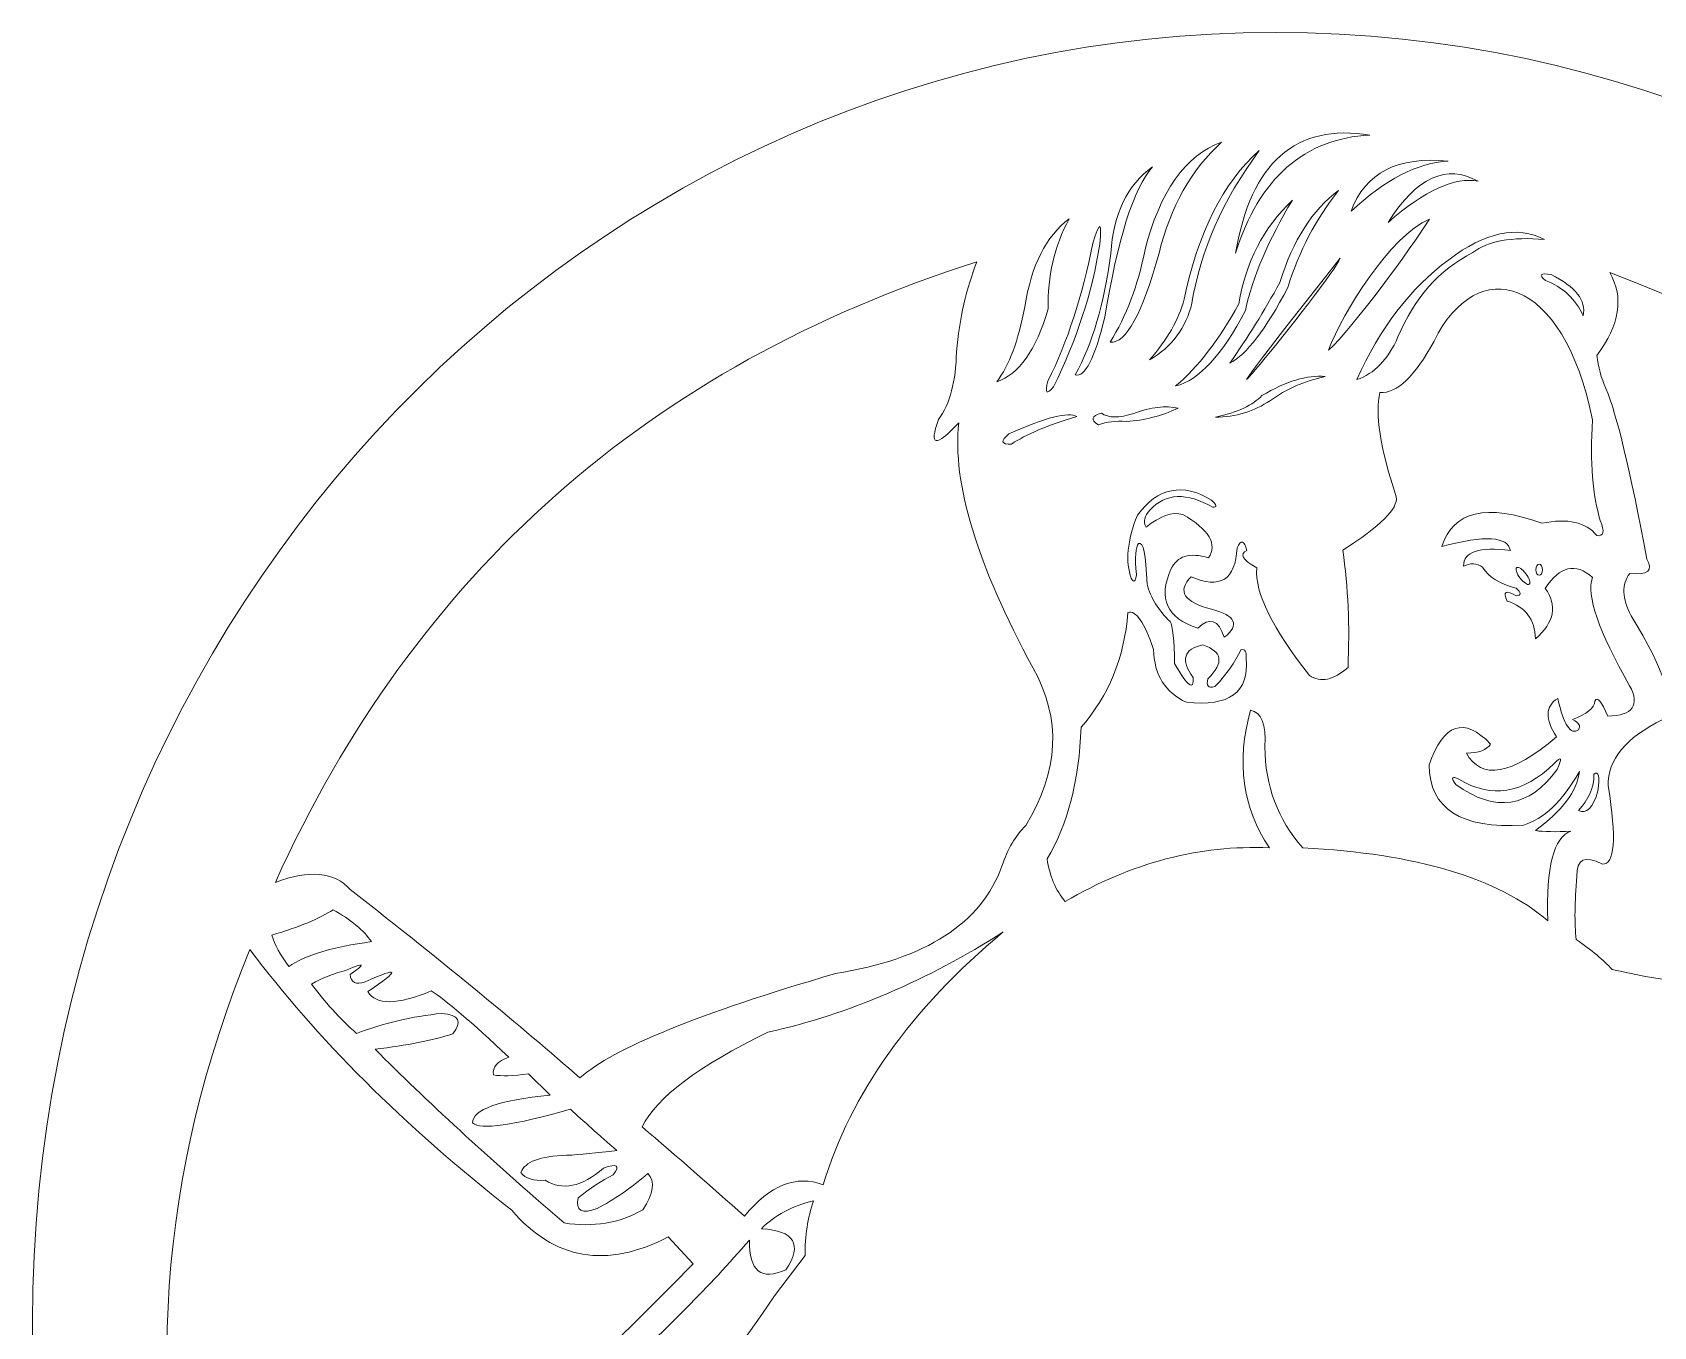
# Model space of a CAD drawing. Header units: centimetres. Extents: x 18.1 to 43.6, y -11.8 to 14.7.
# Drawn here: x 18.1 to 34.74, y 1.4 to 14.69 of the extents above; entities that cross this region are included whole.
import ezdxf

# ---------------------------------------------------------------- set-up
doc = ezdxf.new("R2010")
doc.units = ezdxf.units.CM
doc.header["$MEASUREMENT"] = 0
doc.layers.add('Layer 1', color=7, linetype='Continuous')

msp = doc.modelspace()

# ---------------------------------------------------------------- linework, layer by layer
at = {"layer": 'Layer 1', "color": 250, "lineweight": 20}
msp.add_ellipse((30.85846, 1.4375), major_axis=(0, 13.24924), ratio=0.96330733, dxfattribs=at)
for points, knots in [([(31.82968, 13.63331), (31.15238, 13.59486), (30.69268, 13.19094), (30.45056, 12.42156), (30.45056, 12.42156), (30.60734, 13.35026), (31.06705, 13.75418), (31.82968, 13.63331)], [0, 0, 0, 0, 0.33333333, 0.33333333, 0.33333333, 0.33333333, 1, 1, 1, 1]), ([(29.66393, 12.42156), (29.49294, 11.7978), (29.32558, 11.49207), (29.16182, 11.50438), (29.16182, 11.50438), (29.32809, 11.77481), (29.44636, 12.08723), (29.51664, 12.44164), (29.51664, 12.44164), (29.67263, 13.05455), (29.93596, 13.42723), (30.30662, 13.55967), (30.30662, 13.55967), (29.99522, 13.27586), (29.78099, 12.8965), (29.66393, 12.42156)], [0, 0, 0, 0, 0.2, 0.2, 0.2, 0.2, 0.4, 0.4, 0.4, 0.4, 0.6, 0.6, 0.6, 0.6, 1, 1, 1, 1]), ([(30.69157, 13.47263), (30.31605, 12.95959), (30.08619, 12.4374), (30.00201, 11.90606), (30.00201, 11.90606), (29.94054, 11.65226), (29.79548, 11.45811), (29.56685, 11.32362), (29.56685, 11.32362), (29.74726, 11.52897), (29.86553, 11.73651), (29.92168, 11.94623), (29.92168, 11.94623), (30.0642, 12.6326), (30.32083, 13.1414), (30.69157, 13.47263)], [0, 0, 0, 0, 0.2, 0.2, 0.2, 0.2, 0.4, 0.4, 0.4, 0.4, 0.6, 0.6, 0.6, 0.6, 1, 1, 1, 1]), ([(31.63553, 12.85002), (31.78248, 13.24576), (32.11498, 13.41759), (32.63304, 13.36552), (32.63304, 13.36552), (32.31971, 13.34891), (31.9872, 13.17708), (31.63553, 12.85002)], [0, 0, 0, 0, 0.33333333, 0.33333333, 0.33333333, 0.33333333, 1, 1, 1, 1]), ([(32.01713, 12.73621), (32.30936, 13.19896), (32.61731, 13.33955), (32.941, 13.15798), (32.941, 13.15798), (32.70206, 13.20594), (32.3941, 13.06535), (32.01713, 12.73621)], [0, 0, 0, 0, 0.33333333, 0.33333333, 0.33333333, 0.33333333, 1, 1, 1, 1]), ([(29.59614, 13.30527), (29.40148, 13.08029), (29.23858, 12.56592), (29.10743, 11.76214), (29.10743, 11.76214), (29.00459, 11.34148), (28.90305, 11.14399), (28.80282, 11.16965), (28.80282, 11.16965), (28.97989, 11.48788), (29.10151, 11.90295), (29.16768, 12.41487), (29.16768, 12.41487), (29.19548, 12.82548), (29.3383, 13.12228), (29.59614, 13.30527)], [0, 0, 0, 0, 0.2, 0.2, 0.2, 0.2, 0.4, 0.4, 0.4, 0.4, 0.6, 0.6, 0.6, 0.6, 1, 1, 1, 1]), ([(31.50833, 13.06425), (31.27641, 12.77266), (31.10235, 12.44015), (30.98614, 12.06674), (30.98614, 12.06674), (30.76025, 11.63598), (30.56164, 11.37711), (30.39031, 11.29015), (30.39031, 11.29015), (30.57198, 11.54874), (30.74381, 11.82546), (30.9058, 12.1203), (30.9058, 12.1203), (31.03886, 12.55122), (31.23971, 12.86587), (31.50833, 13.06425)], [0, 0, 0, 0, 0.2, 0.2, 0.2, 0.2, 0.4, 0.4, 0.4, 0.4, 0.6, 0.6, 0.6, 0.6, 1, 1, 1, 1]), ([(31.033, 12.96383), (30.78825, 12.55687), (30.62758, 12.17974), (30.55098, 11.83242), (30.55098, 11.83242), (30.31335, 11.37393), (30.07457, 11.11506), (29.83464, 11.05583), (29.83464, 11.05583), (30.06536, 11.24987), (30.28182, 11.53105), (30.48403, 11.89937), (30.48403, 11.89937), (30.55402, 12.32765), (30.73701, 12.68248), (31.033, 12.96383)], [0, 0, 0, 0, 0.2, 0.2, 0.2, 0.2, 0.4, 0.4, 0.4, 0.4, 0.6, 0.6, 0.6, 0.6, 1, 1, 1, 1]), ([(28.74089, 12.77304), (28.58826, 12.48806), (28.51685, 12.1801), (28.52666, 11.84917), (28.52666, 11.84917), (28.40002, 11.42221), (28.22373, 11.17227), (27.99777, 11.09935), (27.99777, 11.09935), (28.12421, 11.26634), (28.22017, 11.52297), (28.28565, 11.86925), (28.28565, 11.86925), (28.35251, 12.29425), (28.50425, 12.59551), (28.74089, 12.77304)], [0, 0, 0, 0, 0.2, 0.2, 0.2, 0.2, 0.4, 0.4, 0.4, 0.4, 0.6, 0.6, 0.6, 0.6, 1, 1, 1, 1]), ([(29.05554, 12.51194), (28.97893, 12.02247), (28.82048, 11.53376), (28.58021, 11.0458), (28.58021, 11.0458), (28.50905, 10.96116), (28.49009, 10.98125), (28.52331, 11.10605), (28.52331, 11.10605), (28.72389, 11.51079), (28.87787, 11.98277), (28.98524, 12.52199), (28.98524, 12.52199), (29.05529, 12.753), (29.07872, 12.74965), (29.05554, 12.51194)], [0, 0, 0, 0, 0.2, 0.2, 0.2, 0.2, 0.4, 0.4, 0.4, 0.4, 0.6, 0.6, 0.6, 0.6, 1, 1, 1, 1]), ([(32.44225, 12.76968), (32.24828, 12.46818), (31.65549, 11.64944), (31.40457, 11.42404), (31.40457, 11.42404), (31.55206, 11.81699), (32.03788, 12.59738), (32.44225, 12.76968)], [0, 0, 0, 0, 0.33333333, 0.33333333, 0.33333333, 0.33333333, 1, 1, 1, 1]), ([(32.63975, 12.35292), (33.01409, 12.63673), (33.34213, 12.70591), (33.62388, 12.56046), (33.62388, 12.56046), (33.28522, 12.58898), (33.03975, 12.54435), (32.88746, 12.42656), (32.88746, 12.42656), (32.5405, 12.24867), (32.28387, 11.95968), (32.11757, 11.55959), (32.11757, 11.55959), (32.01382, 11.32762), (31.87323, 11.18145), (31.69579, 11.12109), (31.69579, 11.12109), (31.92787, 11.64727), (32.24252, 12.05788), (32.63975, 12.35292)], [0, 0, 0, 0, 0.16666667, 0.16666667, 0.16666667, 0.16666667, 0.33333333, 0.33333333, 0.33333333, 0.33333333, 0.5, 0.5, 0.5, 0.5, 0.66666667, 0.66666667, 0.66666667, 0.66666667, 1, 1, 1, 1]), ([(27.79346, 12.33209), (27.68553, 12.05936), (27.6158, 11.75084), (27.58427, 11.40653), (27.58427, 11.40653), (27.57872, 11.10608), (27.51735, 10.874), (27.40016, 10.71028), (27.40016, 10.71028), (27.29881, 10.4344), (27.36799, 10.42324), (27.60769, 10.6768), (27.60769, 10.6768), (27.53903, 10.06184), (27.79343, 9.22277), (28.37089, 8.15958), (28.37089, 8.15958), (28.66275, 7.63676), (28.63764, 7.09784), (28.29557, 6.54281), (28.29557, 6.54281), (28.19005, 6.43767), (28.1086, 6.29876), (28.0512, 6.12606), (28.0512, 6.12606), (27.8406, 5.53877), (27.27043, 5.17056), (26.34069, 5.02144), (26.34069, 5.02144), (24.9398, 4.61381), (24.06502, 4.25676), (23.71636, 3.95028), (23.71636, 3.95028), (23.12728, 4.46996), (22.34177, 5.11488), (21.35981, 5.88506), (21.35981, 5.88506), (21.19615, 6.06556), (20.93952, 6.09011), (20.58992, 5.9587), (20.58992, 5.9587), (22.02677, 9.13418), (24.42795, 11.25865), (27.79346, 12.33209)], [0, 0, 0, 0, 0.08333333, 0.08333333, 0.08333333, 0.08333333, 0.16666667, 0.16666667, 0.16666667, 0.16666667, 0.25, 0.25, 0.25, 0.25, 0.33333333, 0.33333333, 0.33333333, 0.33333333, 0.41666667, 0.41666667, 0.41666667, 0.41666667, 0.5, 0.5, 0.5, 0.5, 0.58333333, 0.58333333, 0.58333333, 0.58333333, 0.66666667, 0.66666667, 0.66666667, 0.66666667, 0.75, 0.75, 0.75, 0.75, 0.83333333, 0.83333333, 0.83333333, 0.83333333, 1, 1, 1, 1]), ([(34.11504, 10.70774), (34.08964, 10.27183), (34.11641, 9.92705), (34.19537, 9.67341), (34.19537, 9.67341), (34.24215, 9.56053), (34.22987, 9.5092), (34.15855, 9.51943), (34.15855, 9.51943), (34.04769, 9.65821), (33.86024, 9.7006), (33.59619, 9.64663), (33.59619, 9.64663), (33.02633, 9.85141), (32.68323, 9.77163), (32.56688, 9.4073), (32.56688, 9.4073), (33.01218, 9.52577), (33.24706, 9.51182), (33.2715, 9.36546), (33.2715, 9.36546), (32.95146, 9.40842), (32.79134, 9.35542), (32.79115, 9.20646), (32.79115, 9.20646), (32.86045, 9.23947), (32.92572, 9.23556), (32.98697, 9.19474), (32.98697, 9.19474), (33.04767, 9.09439), (33.16259, 9.02298), (33.33175, 8.9805), (33.33175, 8.9805), (33.38608, 8.93302), (33.38608, 8.90624), (33.33175, 8.90017), (33.33175, 8.90017), (33.22367, 8.96512), (33.19243, 8.94726), (33.23802, 8.84661), (33.23802, 8.84661), (33.42719, 8.7878), (33.52426, 8.65837), (33.52924, 8.45832), (33.52924, 8.45832), (33.7244, 8.63046), (33.75788, 8.80341), (33.62967, 8.97716), (33.62967, 8.97716), (33.77966, 9.20902), (33.94145, 9.24584), (34.11504, 9.08762), (34.11504, 9.08762), (34.04983, 8.9087), (34.17703, 8.53881), (34.49663, 7.97797), (34.49663, 7.97797), (34.60476, 7.77742), (34.53, 7.6731), (34.27236, 7.66499), (34.27236, 7.66499), (34.20845, 7.8194), (34.16438, 7.87129), (34.14013, 7.82065), (34.14013, 7.82065), (34.13551, 7.75101), (34.05852, 7.68741), (33.90917, 7.62985), (33.90917, 7.62985), (33.97607, 7.59978), (33.99726, 7.56519), (33.97276, 7.52608), (33.97276, 7.52608), (33.89107, 7.46694), (33.81966, 7.57406), (33.75854, 7.84743), (33.75854, 7.84743), (33.63049, 7.76829), (33.62603, 7.63663), (33.74514, 7.45244), (33.74514, 7.45244), (33.28231, 7.06028), (32.97379, 7.00505), (32.81959, 7.28675), (32.81959, 7.28675), (32.94729, 7.28777), (33.03042, 7.31845), (33.06897, 7.3788), (33.06897, 7.3788), (32.79691, 7.66178), (32.58658, 7.59093), (32.43799, 7.16624), (32.43799, 7.16624), (32.4417, 6.71344), (32.76416, 6.50702), (33.40538, 6.54698), (33.40538, 6.54698), (33.6126, 6.60659), (33.80451, 6.78958), (33.98113, 7.09595), (33.98113, 7.09595), (33.95414, 6.89398), (33.80351, 6.69203), (33.52923, 6.49008), (33.52923, 6.49008), (33.61386, 6.47799), (33.73548, 6.47576), (33.8941, 6.48338), (33.8941, 6.48338), (33.71658, 6.4236), (33.63736, 6.11676), (33.65643, 5.56286), (33.65643, 5.56286), (33.14541, 6.0046), (32.30634, 6.25454), (31.1392, 6.31267), (31.1392, 6.31267), (30.88301, 6.60531), (30.75358, 6.95121), (30.75091, 7.35035), (30.75091, 7.35035), (30.76372, 7.5837), (30.71462, 7.70867), (30.60362, 7.72526), (30.60362, 7.72526), (30.45482, 7.19564), (30.51954, 6.72478), (30.79777, 6.31267), (30.79777, 6.31267), (30.07947, 6.34505), (29.37987, 6.16095), (28.69897, 5.76036), (28.69897, 5.76036), (28.60322, 5.87671), (28.54186, 6.02287), (28.51486, 6.19886), (28.51486, 6.19886), (28.72846, 6.55339), (28.84451, 7.00417), (28.86299, 7.5512), (28.86299, 7.5512), (29.1469, 7.87208), (29.30757, 8.26484), (29.34501, 8.72947), (29.34501, 8.72947), (29.42563, 8.75677), (29.51323, 8.63039), (29.60782, 8.35033), (29.60782, 8.35033), (29.61458, 8.08901), (29.72727, 7.90826), (29.94591, 7.80805), (29.94591, 7.80805), (30.38664, 7.7607), (30.59083, 7.91022), (30.55847, 8.2566), (30.55847, 8.2566), (30.56395, 8.32801), (30.5461, 8.35814), (30.50491, 8.34698), (30.50491, 8.34698), (30.44473, 8.21944), (30.35547, 8.09336), (30.23712, 7.96873), (30.23712, 7.96873), (30.16827, 7.95175), (30.14484, 7.97853), (30.16683, 8.04907), (30.16683, 8.04907), (30.33359, 8.2144), (30.31573, 8.33044), (30.11327, 8.3972), (30.11327, 8.3972), (29.91818, 8.35648), (29.8847, 8.2449), (30.01285, 8.06246), (30.01285, 8.06246), (30.02197, 7.9213), (29.95892, 7.96928), (29.82373, 8.2064), (29.82373, 8.2064), (29.82131, 8.44767), (29.80569, 8.59161), (29.77686, 8.63821), (29.77686, 8.63821), (29.65833, 8.74996), (29.57967, 8.87772), (29.54087, 9.02148), (29.54087, 9.02148), (29.53045, 9.32455), (29.50144, 9.46346), (29.45384, 9.43823), (29.45384, 9.43823), (29.42186, 9.40348), (29.41461, 9.29748), (29.43208, 9.12024), (29.43208, 9.12024), (29.42376, 9.04654), (29.40591, 9.03343), (29.37853, 9.08091), (29.37853, 9.08091), (29.31658, 9.25039), (29.33778, 9.46685), (29.44213, 9.7303), (29.44213, 9.7303), (29.65386, 10.01298), (29.90714, 10.06431), (30.20198, 9.88428), (30.20198, 9.88428), (30.25706, 9.83331), (30.26152, 9.80876), (30.21537, 9.81063), (30.21537, 9.81063), (29.94754, 9.96504), (29.7333, 9.95611), (29.57267, 9.78385), (29.57267, 9.78385), (29.51231, 9.72031), (29.49892, 9.66118), (29.53251, 9.60644), (29.53251, 9.60644), (29.67349, 9.7222), (29.79845, 9.76571), (29.90741, 9.73699), (29.90741, 9.73699), (30.17893, 9.58048), (30.26708, 9.43208), (30.17185, 9.29179), (30.17185, 9.29179), (29.97693, 9.34849), (29.84861, 9.30944), (29.7869, 9.17463), (29.7869, 9.17463), (29.6518, 8.87444), (29.74329, 8.67249), (30.06139, 8.56876), (30.06139, 8.56876), (30.18373, 8.68683), (30.27466, 8.65559), (30.3342, 8.47504), (30.3342, 8.47504), (30.49639, 8.6024), (30.45288, 8.69836), (30.20365, 8.76292), (30.20365, 8.76292), (29.91878, 8.83637), (29.84849, 8.94795), (29.99276, 9.09766), (29.99276, 9.09766), (30.2917, 8.96608), (30.44903, 9.06482), (30.46474, 9.3939), (30.46474, 9.3939), (30.50388, 9.48245), (30.53791, 9.47353), (30.56683, 9.36712), (30.56683, 9.36712), (30.48499, 9.33203), (30.51846, 9.27234), (30.66726, 9.18803), (30.66726, 9.18803), (30.64751, 8.93057), (30.82827, 8.56236), (31.20952, 8.08341), (31.20952, 8.08341), (31.32227, 8.00789), (31.45393, 8.03467), (31.60452, 8.16374), (31.60452, 8.16374), (31.62335, 8.58863), (31.6055, 8.99031), (31.55095, 9.3688), (31.55095, 9.3688), (31.93797, 9.61569), (32.12096, 9.79868), (32.09992, 9.91776), (32.09992, 9.91776), (31.93452, 10.42231), (31.87874, 10.77936), (31.93255, 10.98892), (31.93255, 10.98892), (32.10619, 10.97774), (32.29141, 11.15404), (32.48822, 11.51781), (32.48822, 11.51781), (32.9304, 12.41615), (33.81411, 12.19968), (34.11504, 10.70774)], [0, 0, 0, 0, 0.01369863, 0.01369863, 0.01369863, 0.01369863, 0.02739726, 0.02739726, 0.02739726, 0.02739726, 0.04109589, 0.04109589, 0.04109589, 0.04109589, 0.05479452, 0.05479452, 0.05479452, 0.05479452, 0.06849315, 0.06849315, 0.06849315, 0.06849315, 0.08219178, 0.08219178, 0.08219178, 0.08219178, 0.09589041, 0.09589041, 0.09589041, 0.09589041, 0.10958904, 0.10958904, 0.10958904, 0.10958904, 0.12328767, 0.12328767, 0.12328767, 0.12328767, 0.1369863, 0.1369863, 0.1369863, 0.1369863, 0.15068493, 0.15068493, 0.15068493, 0.15068493, 0.16438356, 0.16438356, 0.16438356, 0.16438356, 0.17808219, 0.17808219, 0.17808219, 0.17808219, 0.19178082, 0.19178082, 0.19178082, 0.19178082, 0.20547945, 0.20547945, 0.20547945, 0.20547945, 0.21917808, 0.21917808, 0.21917808, 0.21917808, 0.23287671, 0.23287671, 0.23287671, 0.23287671, 0.24657534, 0.24657534, 0.24657534, 0.24657534, 0.26027397, 0.26027397, 0.26027397, 0.26027397, 0.2739726, 0.2739726, 0.2739726, 0.2739726, 0.28767123, 0.28767123, 0.28767123, 0.28767123, 0.30136986, 0.30136986, 0.30136986, 0.30136986, 0.31506849, 0.31506849, 0.31506849, 0.31506849, 0.32876712, 0.32876712, 0.32876712, 0.32876712, 0.34246575, 0.34246575, 0.34246575, 0.34246575, 0.35616438, 0.35616438, 0.35616438, 0.35616438, 0.36986301, 0.36986301, 0.36986301, 0.36986301, 0.38356164, 0.38356164, 0.38356164, 0.38356164, 0.39726027, 0.39726027, 0.39726027, 0.39726027, 0.4109589, 0.4109589, 0.4109589, 0.4109589, 0.42465753, 0.42465753, 0.42465753, 0.42465753, 0.43835616, 0.43835616, 0.43835616, 0.43835616, 0.45205479, 0.45205479, 0.45205479, 0.45205479, 0.46575342, 0.46575342, 0.46575342, 0.46575342, 0.47945205, 0.47945205, 0.47945205, 0.47945205, 0.49315068, 0.49315068, 0.49315068, 0.49315068, 0.50684932, 0.50684932, 0.50684932, 0.50684932, 0.52054795, 0.52054795, 0.52054795, 0.52054795, 0.53424658, 0.53424658, 0.53424658, 0.53424658, 0.54794521, 0.54794521, 0.54794521, 0.54794521, 0.56164384, 0.56164384, 0.56164384, 0.56164384, 0.57534247, 0.57534247, 0.57534247, 0.57534247, 0.5890411, 0.5890411, 0.5890411, 0.5890411, 0.60273973, 0.60273973, 0.60273973, 0.60273973, 0.61643836, 0.61643836, 0.61643836, 0.61643836, 0.63013699, 0.63013699, 0.63013699, 0.63013699, 0.64383562, 0.64383562, 0.64383562, 0.64383562, 0.65753425, 0.65753425, 0.65753425, 0.65753425, 0.67123288, 0.67123288, 0.67123288, 0.67123288, 0.68493151, 0.68493151, 0.68493151, 0.68493151, 0.69863014, 0.69863014, 0.69863014, 0.69863014, 0.71232877, 0.71232877, 0.71232877, 0.71232877, 0.7260274, 0.7260274, 0.7260274, 0.7260274, 0.73972603, 0.73972603, 0.73972603, 0.73972603, 0.75342466, 0.75342466, 0.75342466, 0.75342466, 0.76712329, 0.76712329, 0.76712329, 0.76712329, 0.78082192, 0.78082192, 0.78082192, 0.78082192, 0.79452055, 0.79452055, 0.79452055, 0.79452055, 0.80821918, 0.80821918, 0.80821918, 0.80821918, 0.82191781, 0.82191781, 0.82191781, 0.82191781, 0.83561644, 0.83561644, 0.83561644, 0.83561644, 0.84931507, 0.84931507, 0.84931507, 0.84931507, 0.8630137, 0.8630137, 0.8630137, 0.8630137, 0.87671233, 0.87671233, 0.87671233, 0.87671233, 0.89041096, 0.89041096, 0.89041096, 0.89041096, 0.90410959, 0.90410959, 0.90410959, 0.90410959, 0.91780822, 0.91780822, 0.91780822, 0.91780822, 0.93150685, 0.93150685, 0.93150685, 0.93150685, 0.94520548, 0.94520548, 0.94520548, 0.94520548, 0.95890411, 0.95890411, 0.95890411, 0.95890411, 0.97260274, 0.97260274, 0.97260274, 0.97260274, 1, 1, 1, 1]), ([(33.68917, 12.20061), (33.94255, 12.07451), (34.05245, 11.93337), (34.01889, 11.77717), (34.01889, 11.77717), (33.94245, 11.94887), (33.81357, 12.06938), (33.63226, 12.13869), (33.63226, 12.13869), (33.56005, 12.19765), (33.57902, 12.21829), (33.68917, 12.20061)], [0, 0, 0, 0, 0.25, 0.25, 0.25, 0.25, 0.5, 0.5, 0.5, 0.5, 1, 1, 1, 1]), ([(34.29338, 12.22067), (39.86558, 10.11074), (42.50777, 6.07604), (42.21995, 0.11659), (42.21995, 0.11659), (42.18673, -0.34238), (42.15549, 0.04145), (42.12622, 1.26808), (42.12622, 1.26808), (41.93721, 1.29192), (41.83769, 1.27717), (41.82765, 1.22383), (41.82765, 1.22383), (41.82765, 1.22383), (41.79083, -0.11177), (41.79083, -0.11177), (41.79083, -0.11177), (41.76253, -0.12091), (41.73218, -0.12061), (41.69977, -0.11088), (41.69977, -0.11088), (41.69954, -0.10867), (41.70393, 0.3113), (41.71292, 1.14903), (41.71292, 1.14903), (41.71292, 1.14903), (41.71292, 1.14916), (41.71292, 1.14916), (41.71292, 1.14916), (41.71292, 1.14916), (41.71383, 1.27114), (41.71383, 1.27114), (41.71383, 1.27114), (41.68036, 1.27341), (41.63461, 1.27341), (41.57659, 1.27114), (41.57659, 1.27114), (41.57659, 1.27114), (41.57762, 1.17786), (41.57762, 1.17786), (41.57762, 1.17786), (41.57533, 0.27492), (41.57422, -0.15355), (41.57427, -0.10753), (41.57427, -0.10753), (41.54775, -0.11768), (41.51833, -0.1188), (41.486, -0.11088), (41.486, -0.11088), (41.486, -0.11088), (41.50273, 1.20464), (41.50273, 1.20464), (41.50273, 1.20464), (41.50273, 1.20464), (41.50042, 1.27699), (41.50042, 1.27699), (41.50042, 1.27699), (41.46345, 1.28306), (41.42495, 1.28138), (41.38494, 1.27197), (41.38494, 1.27197), (41.38494, 1.27197), (41.38395, 1.05795), (41.38395, 1.05795), (41.38395, 1.05795), (41.38395, 1.05795), (41.3806, 0.02027), (41.3806, 0.02027), (41.3806, 0.02027), (41.34824, 0.01196), (41.31574, 0.01168), (41.2831, 0.01942), (41.2831, 0.01942), (41.2831, 0.01942), (41.28645, 1.0571), (41.28645, 1.0571), (41.28645, 1.0571), (41.28645, 1.0571), (41.28618, 1.27197), (41.28618, 1.27197), (41.28618, 1.27197), (41.26048, 1.27739), (41.22812, 1.27627), (41.18911, 1.26862), (41.18911, 1.26862), (41.18911, 1.26862), (41.18949, 1.05667), (41.18949, 1.05667), (41.18949, 1.05667), (41.18949, 1.05667), (41.18614, 0.01899), (41.18614, 0.01899), (41.18614, 0.01899), (41.1521, 0.01196), (41.11984, 0.0121), (41.08935, 0.01941), (41.08935, 0.01941), (41.08935, 0.01941), (41.0927, 1.0571), (41.0927, 1.0571), (41.0927, 1.0571), (41.0927, 1.0571), (41.09035, 1.26695), (41.09035, 1.26695), (41.09035, 1.26695), (41.05133, 1.27036), (41.01005, 1.27147), (40.9665, 1.2703), (40.9665, 1.2703), (40.9665, 1.2703), (40.97398, 1.06212), (40.97398, 1.06212), (40.97398, 1.06212), (40.97398, 1.06212), (40.97063, 0.02444), (40.97063, 0.02444), (40.97063, 0.02444), (40.93415, 0.01114), (40.89703, 0.00919), (40.85929, 0.01858), (40.85929, 0.01858), (40.85929, 0.01858), (40.86264, 1.05627), (40.86264, 1.05627), (40.86264, 1.05627), (40.86264, 1.05627), (40.85938, 1.27197), (40.85938, 1.27197), (40.85938, 1.27197), (40.82923, 1.27295), (40.79464, 1.27183), (40.75562, 1.26862), (40.75562, 1.26862), (40.75562, 1.26862), (40.75808, 1.05711), (40.75808, 1.05711), (40.75808, 1.05711), (40.75808, 1.05711), (40.75473, 0.01942), (40.75473, 0.01942), (40.75473, 0.01942), (40.71631, 0.01033), (40.67921, 0.00977), (40.64342, 0.01775), (40.64342, 0.01775), (40.64342, 0.01775), (40.64677, 1.05544), (40.64677, 1.05544), (40.64677, 1.05544), (40.64677, 1.05544), (40.64348, 1.26862), (40.64348, 1.26862), (40.64348, 1.26862), (40.61668, 1.27136), (40.58655, 1.2708), (40.5531, 1.26695), (40.5531, 1.26695), (40.5531, 1.26695), (40.55468, 1.06379), (40.55468, 1.06379), (40.55468, 1.06379), (40.55468, 1.06379), (40.55133, 0.02611), (40.55133, 0.02611), (40.55133, 0.02611), (40.5143, 0.01423), (40.4769, 0.012), (40.43915, 0.01942), (40.43915, 0.01942), (40.43915, 0.01942), (40.44249, 1.0571), (40.44249, 1.0571), (40.44249, 1.0571), (40.44249, 1.0571), (40.44263, 1.26946), (40.44263, 1.26946), (40.44263, 1.26946), (40.41083, 1.27307), (40.37456, 1.27279), (40.33384, 1.26862), (40.33384, 1.26862), (40.33384, 1.26862), (40.33713, 1.06799), (40.33713, 1.06799), (40.33713, 1.06799), (40.33713, 1.06799), (40.33378, 0.0303), (40.33378, 0.0303), (40.33378, 0.0303), (40.30308, 0.02454), (40.27239, 0.0251), (40.2417, 0.03198), (40.2417, 0.03198), (40.2417, 0.03198), (40.24504, 1.06966), (40.24504, 1.06966), (40.24504, 1.06966), (40.24504, 1.06966), (40.24136, 1.27365), (40.24136, 1.27365), (40.24136, 1.27365), (40.24136, 1.27365), (40.12253, 1.27365), (40.12253, 1.27365), (40.12253, 1.27365), (40.12253, 1.27365), (40.12375, 1.07217), (40.12375, 1.07217), (40.12375, 1.07217), (40.12375, 1.07217), (40.1204, 0.03448), (40.1204, 0.03448), (40.1204, 0.03448), (40.08698, 0.01911), (40.05738, 0.02023), (40.03161, 0.03784), (40.03161, 0.03784), (40.03161, 0.03784), (40.03496, 1.07552), (40.03496, 1.07552), (40.03496, 1.07552), (40.03496, 1.07552), (40.0313, 1.26947), (40.0313, 1.26947), (40.0313, 1.26947), (39.99618, 1.27617), (39.95796, 1.27617), (39.91666, 1.26947), (39.91666, 1.26947), (39.91666, 1.26947), (39.92036, 1.07886), (39.92036, 1.07886), (39.92036, 1.07886), (39.92036, 1.07886), (39.91701, 0.04118), (39.91701, 0.04118), (39.91701, 0.04118), (39.87652, 0.03615), (39.84433, 0.0396), (39.82043, 0.05152), (39.82043, 0.05152), (39.82043, 0.05152), (39.82043, 1.18963), (39.82043, 1.18963), (39.82043, 1.18963), (39.82043, 1.18963), (39.81957, 1.26654), (39.81957, 1.26654), (39.81957, 1.26654), (39.77894, 1.27263), (39.73933, 1.27431), (39.70074, 1.27156), (39.70074, 1.27156), (39.70074, 1.27156), (39.69819, 1.11653), (39.69819, 1.11653), (39.69819, 1.11653), (39.69819, 1.11653), (39.69484, 0.07884), (39.69484, 0.07884), (39.69484, 0.07884), (39.66977, 0.06956), (39.64034, 0.06817), (39.60655, 0.07465), (39.60655, 0.07465), (39.60655, 0.07465), (39.6099, 1.11234), (39.6099, 1.11234), (39.6099, 1.11234), (39.6099, 1.11234), (39.61035, 1.26822), (39.61035, 1.26822), (39.61035, 1.26822), (39.56181, 1.27046), (39.51969, 1.27046), (39.48399, 1.26822), (39.48399, 1.26822), (39.48371, 1.25204), (39.48425, 1.21375), (39.48561, 1.15335), (39.48561, 1.15335), (39.48561, 1.15335), (39.48227, 0.11567), (39.48227, 0.11567), (39.48227, 0.11567), (39.45188, 0.11121), (39.42163, 0.11163), (39.3915, 0.11692), (39.3915, 0.11692), (39.3915, 0.11692), (39.39485, 1.1546), (39.39485, 1.1546), (39.39485, 1.1546), (39.39485, 1.1546), (39.39109, 1.26989), (39.39109, 1.26989), (39.39109, 1.26989), (39.34982, 1.27295), (39.30937, 1.27323), (39.26975, 1.27073), (39.26975, 1.27073), (39.26975, 1.27073), (39.27287, 1.16234), (39.27287, 1.16234), (39.27287, 1.16234), (39.27287, 1.16234), (39.26953, 0.12466), (39.26953, 0.12466), (39.26953, 0.12466), (39.24109, 0.11721), (39.21314, 0.11728), (39.18567, 0.12487), (39.18567, 0.12487), (39.18567, 0.12487), (39.18902, 1.16256), (39.18902, 1.16256), (39.18902, 1.16256), (39.18902, 1.16256), (39.1869, 1.27575), (39.1869, 1.27575), (39.1869, 1.27575), (39.15229, 1.27652), (39.11436, 1.27568), (39.07309, 1.27324), (39.07309, 1.27324), (39.07309, 1.27324), (39.07185, 1.16758), (39.07185, 1.16758), (39.07185, 1.16758), (39.07185, 1.16758), (39.06851, 0.12989), (39.06851, 0.12989), (39.06851, 0.12989), (39.03167, 0.12459), (38.99789, 0.12602), (38.96717, 0.13417), (38.96717, 0.13417), (38.96717, 0.13417), (38.97052, 1.17186), (38.97052, 1.17186), (38.97052, 1.17186), (38.97052, 1.17186), (38.96764, 1.26613), (38.96764, 1.26613), (38.96764, 1.26613), (38.92695, 1.27012), (38.89125, 1.27152), (38.86052, 1.27031), (38.86052, 1.27031), (38.86052, 1.27031), (38.86127, 1.17594), (38.86127, 1.17594), (38.86127, 1.17594), (38.86127, 1.17594), (38.85792, 0.13825), (38.85792, 0.13825), (38.85792, 0.13825), (38.82421, 0.12422), (38.7892, 0.12478), (38.75289, 0.13993), (38.75289, 0.13993), (38.75289, 0.13993), (38.75624, 1.17762), (38.75624, 1.17762), (38.75624, 1.17762), (38.75624, 1.17762), (38.75592, 1.27115), (38.75592, 1.27115), (38.75592, 1.27115), (38.7163, 1.27256), (38.67836, 1.27228), (38.64211, 1.27031), (38.64211, 1.27031), (38.64211, 1.27031), (38.64058, 1.17427), (38.64058, 1.17427), (38.64058, 1.17427), (38.64058, 1.17427), (38.63724, 0.13658), (38.63724, 0.13658), (38.63724, 0.13658), (38.59893, 0.13075), (38.5683, 0.13354), (38.54536, 0.14496), (38.54536, 0.14496), (38.54536, 0.14496), (38.54871, 1.18264), (38.54871, 1.18264), (38.54871, 1.18264), (38.54944, 1.20986), (38.54876, 1.23909), (38.54669, 1.27032), (38.54669, 1.27032), (38.51238, 1.27132), (38.47096, 1.27146), (38.42242, 1.27074), (38.42242, 1.27074), (38.41984, 1.24873), (38.41947, 1.21769), (38.4213, 1.17761), (38.4213, 1.17761), (38.4213, 1.17761), (38.41796, 0.13993), (38.41796, 0.13993), (38.41796, 0.13993), (38.38172, 0.13616), (38.35107, 0.13783), (38.32602, 0.14496), (38.32602, 0.14496), (38.32602, 0.14496), (38.32936, 1.18264), (38.32936, 1.18264), (38.32936, 1.18264), (38.33022, 1.21069), (38.33013, 1.23894), (38.32911, 1.26739), (38.32911, 1.26739), (38.29344, 1.27247), (38.25384, 1.27303), (38.21027, 1.26906), (38.21027, 1.26906), (38.20903, 1.254), (38.20917, 1.23635), (38.2107, 1.21612), (38.2107, 1.21612), (38.2107, 1.21612), (38.20735, 0.17843), (38.20735, 0.17843), (38.20735, 0.17843), (38.17764, 0.1671), (38.14755, 0.16442), (38.11709, 0.17041), (38.11709, 0.17041), (38.11709, 0.17041), (38.12378, 1.23487), (38.12378, 1.23487), (38.12378, 1.23487), (38.12279, 1.24818), (38.12205, 1.25957), (38.12155, 1.26906), (38.12155, 1.26906), (38.07746, 1.27205), (38.02753, 1.27121), (37.97176, 1.26655), (37.97176, 1.26655), (37.97092, 1.24867), (37.9719, 1.22767), (37.97468, 1.20358), (37.97468, 1.20358), (37.97468, 1.20358), (37.97134, 0.16589), (37.97134, 0.16589), (37.97134, 0.16589), (37.94467, 0.16054), (37.91873, 0.1597), (37.8935, 0.16338), (37.8935, 0.16338), (37.8935, 0.16338), (37.89685, 1.20107), (37.89685, 1.20107), (37.89685, 1.20107), (37.90002, 1.22347), (37.90184, 1.24558), (37.90229, 1.26739), (37.90229, 1.26739), (37.861, 1.26878), (37.81804, 1.2685), (37.77341, 1.26655), (37.77341, 1.26655), (37.77403, 1.25261), (37.7747, 1.23399), (37.77544, 1.21069), (37.77544, 1.21069), (37.77544, 1.21069), (37.77209, 0.173), (37.77209, 0.173), (37.77209, 0.173), (37.74373, 0.17056), (37.71614, 0.1707), (37.68932, 0.17342), (37.68932, 0.17342), (37.68932, 0.17342), (37.69266, 1.21111), (37.69266, 1.21111), (37.69266, 1.21111), (37.6934, 1.23654), (37.69158, 1.25586), (37.68721, 1.26906), (37.68721, 1.26906), (37.65039, 1.27018), (37.61133, 1.27018), (37.57005, 1.26906), (37.57005, 1.26906), (37.57027, 1.25567), (37.57, 1.23858), (37.56924, 1.2178), (37.56924, 1.2178), (37.56924, 1.2178), (37.56589, 0.18011), (37.56589, 0.18011), (37.56589, 0.18011), (37.53963, 0.17729), (37.51272, 0.17841), (37.48513, 0.18347), (37.48513, 0.18347), (37.48513, 0.18347), (37.48847, 1.22115), (37.48847, 1.22115), (37.48847, 1.22115), (37.48881, 1.23727), (37.48559, 1.25296), (37.47882, 1.26823), (37.47882, 1.26823), (37.4459, 1.26958), (37.40601, 1.2693), (37.35915, 1.26739), (37.35915, 1.26739), (37.35915, 1.26739), (37.35796, 1.24082), (37.35796, 1.24082), (37.35796, 1.24082), (37.35796, 1.24082), (37.35461, 0.20313), (37.35461, 0.20313), (37.35461, 0.20313), (37.3277, 0.19565), (37.2998, 0.19468), (37.27089, 0.2002), (37.27089, 0.2002), (37.27089, 0.2002), (37.27424, 1.23789), (37.27424, 1.23789), (37.27424, 1.23789), (37.27424, 1.23789), (37.27463, 1.26404), (37.27463, 1.26404), (37.27463, 1.26404), (37.23782, 1.26871), (37.19373, 1.2685), (37.14237, 1.26341), (37.14237, 1.26341), (37.14237, 1.26341), (37.13902, 0.22572), (37.13902, 0.22572), (37.13902, 0.22572), (37.11117, 0.22455), (37.08372, 0.22566), (37.05669, 0.22907), (37.05669, 0.22907), (37.05669, 0.22907), (37.06004, 1.26675), (37.06004, 1.26675), (37.06004, 1.26675), (37.01899, 1.26996), (36.97574, 1.26982), (36.93028, 1.26634), (36.93028, 1.26634), (36.93028, 1.26634), (36.92693, 0.22865), (36.92693, 0.22865), (36.92693, 0.22865), (36.89874, 0.22649), (36.87168, 0.22746), (36.84575, 0.23158), (36.84575, 0.23158), (36.84575, 0.23158), (36.84909, 1.26927), (36.84909, 1.26927), (36.84909, 1.26927), (36.84909, 1.26927), (36.71523, 1.26467), (36.71523, 1.26467), (36.71523, 1.26467), (36.71523, 1.26467), (36.71189, 0.22924), (36.71189, 0.22924), (36.71189, 0.22924), (36.69016, 0.22723), (36.66392, 0.22731), (36.63316, 0.22949), (36.63316, 0.22949), (36.63316, 0.22949), (36.6365, 1.26718), (36.6365, 1.26718), (36.6365, 1.26718), (36.6365, 1.26718), (36.51439, 1.27136), (36.51439, 1.27136), (36.51439, 1.27136), (36.51439, 1.27136), (36.51104, 0.23368), (36.51104, 0.23368), (36.51104, 0.23368), (36.48545, 0.22966), (36.45645, 0.2291), (36.42401, 0.23201), (36.42401, 0.23201), (36.42401, 0.23201), (36.42402, 1.2697), (36.42402, 1.2697), (36.42402, 1.2697), (36.47579, 1.48137), (37.07553, 1.86632), (38.22323, 2.42456), (38.22323, 2.42456), (38.31432, 2.59984), (38.46495, 2.75661), (38.67512, 2.89487), (38.67512, 2.89487), (39.02844, 2.78956), (39.294, 2.78287), (39.4718, 2.87479), (39.4718, 2.87479), (39.7541, 2.19249), (40.25174, 2.09876), (40.96473, 2.59361), (40.96473, 2.59361), (41.24172, 2.78427), (41.19151, 3.73604), (40.81409, 5.44893), (40.81409, 5.44893), (40.57122, 5.88458), (39.45505, 5.04643), (39.40485, 4.88991), (39.40485, 4.88991), (39.45048, 4.36156), (38.51852, 3.60462), (37.87175, 4.34765), (37.87175, 4.34765), (37.80303, 4.53152), (37.39688, 4.68996), (36.65331, 4.82298), (36.65331, 4.82298), (36.19742, 4.82823), (36.02782, 4.97328), (36.1445, 5.25813), (36.1445, 5.25813), (36.34219, 5.40658), (36.456, 5.56948), (36.48594, 5.74685), (36.48594, 5.74685), (36.50941, 5.91967), (36.08095, 6.04464), (35.20055, 6.12175), (35.20055, 6.12175), (35.05895, 6.09686), (35.1616, 5.84469), (35.5085, 5.36525), (35.5085, 5.36525), (35.69842, 4.93466), (35.3012, 4.83424), (34.31684, 5.06399), (34.31684, 5.06399), (34.22864, 5.15971), (34.1059, 5.26236), (33.94863, 5.37194), (33.94863, 5.37194), (33.92876, 5.53706), (33.93099, 5.75352), (33.95532, 6.02134), (33.95532, 6.02134), (33.94894, 6.19921), (34.03597, 6.24049), (34.21642, 6.1452), (34.21642, 6.1452), (34.34316, 6.13889), (34.36325, 6.40668), (34.27667, 6.94856), (34.27667, 6.94856), (34.26906, 7.21897), (34.45651, 7.44659), (34.83902, 7.63143), (34.83902, 7.63143), (34.97246, 7.77293), (34.86311, 8.12775), (34.51098, 8.69589), (34.51098, 8.69589), (34.41714, 8.87615), (34.41268, 9.0212), (34.49759, 9.13105), (34.49759, 9.13105), (34.68532, 9.11238), (34.74335, 9.16148), (34.67165, 9.27834), (34.67165, 9.27834), (34.50463, 10.18209), (34.36515, 10.76564), (34.25322, 11.02901), (34.25322, 11.02901), (34.20418, 11.13815), (34.17294, 11.25196), (34.15949, 11.37044), (34.15949, 11.37044), (34.39436, 11.68239), (34.43899, 11.9658), (34.29338, 12.22067)], [0, 0, 0, 0, 0.00571429, 0.00571429, 0.00571429, 0.00571429, 0.01142857, 0.01142857, 0.01142857, 0.01142857, 0.01714286, 0.01714286, 0.01714286, 0.01714286, 0.02285714, 0.02285714, 0.02285714, 0.02285714, 0.02857143, 0.02857143, 0.02857143, 0.02857143, 0.03428571, 0.03428571, 0.03428571, 0.03428571, 0.04, 0.04, 0.04, 0.04, 0.04571429, 0.04571429, 0.04571429, 0.04571429, 0.05142857, 0.05142857, 0.05142857, 0.05142857, 0.05714286, 0.05714286, 0.05714286, 0.05714286, 0.06285714, 0.06285714, 0.06285714, 0.06285714, 0.06857143, 0.06857143, 0.06857143, 0.06857143, 0.07428571, 0.07428571, 0.07428571, 0.07428571, 0.08, 0.08, 0.08, 0.08, 0.08571429, 0.08571429, 0.08571429, 0.08571429, 0.09142857, 0.09142857, 0.09142857, 0.09142857, 0.09714286, 0.09714286, 0.09714286, 0.09714286, 0.10285714, 0.10285714, 0.10285714, 0.10285714, 0.10857143, 0.10857143, 0.10857143, 0.10857143, 0.11428571, 0.11428571, 0.11428571, 0.11428571, 0.12, 0.12, 0.12, 0.12, 0.12571429, 0.12571429, 0.12571429, 0.12571429, 0.13142857, 0.13142857, 0.13142857, 0.13142857, 0.13714286, 0.13714286, 0.13714286, 0.13714286, 0.14285714, 0.14285714, 0.14285714, 0.14285714, 0.14857143, 0.14857143, 0.14857143, 0.14857143, 0.15428571, 0.15428571, 0.15428571, 0.15428571, 0.16, 0.16, 0.16, 0.16, 0.16571429, 0.16571429, 0.16571429, 0.16571429, 0.17142857, 0.17142857, 0.17142857, 0.17142857, 0.17714286, 0.17714286, 0.17714286, 0.17714286, 0.18285714, 0.18285714, 0.18285714, 0.18285714, 0.18857143, 0.18857143, 0.18857143, 0.18857143, 0.19428571, 0.19428571, 0.19428571, 0.19428571, 0.2, 0.2, 0.2, 0.2, 0.20571429, 0.20571429, 0.20571429, 0.20571429, 0.21142857, 0.21142857, 0.21142857, 0.21142857, 0.21714286, 0.21714286, 0.21714286, 0.21714286, 0.22285714, 0.22285714, 0.22285714, 0.22285714, 0.22857143, 0.22857143, 0.22857143, 0.22857143, 0.23428571, 0.23428571, 0.23428571, 0.23428571, 0.24, 0.24, 0.24, 0.24, 0.24571429, 0.24571429, 0.24571429, 0.24571429, 0.25142857, 0.25142857, 0.25142857, 0.25142857, 0.25714286, 0.25714286, 0.25714286, 0.25714286, 0.26285714, 0.26285714, 0.26285714, 0.26285714, 0.26857143, 0.26857143, 0.26857143, 0.26857143, 0.27428571, 0.27428571, 0.27428571, 0.27428571, 0.28, 0.28, 0.28, 0.28, 0.28571429, 0.28571429, 0.28571429, 0.28571429, 0.29142857, 0.29142857, 0.29142857, 0.29142857, 0.29714286, 0.29714286, 0.29714286, 0.29714286, 0.30285714, 0.30285714, 0.30285714, 0.30285714, 0.30857143, 0.30857143, 0.30857143, 0.30857143, 0.31428571, 0.31428571, 0.31428571, 0.31428571, 0.32, 0.32, 0.32, 0.32, 0.32571429, 0.32571429, 0.32571429, 0.32571429, 0.33142857, 0.33142857, 0.33142857, 0.33142857, 0.33714286, 0.33714286, 0.33714286, 0.33714286, 0.34285714, 0.34285714, 0.34285714, 0.34285714, 0.34857143, 0.34857143, 0.34857143, 0.34857143, 0.35428571, 0.35428571, 0.35428571, 0.35428571, 0.36, 0.36, 0.36, 0.36, 0.36571429, 0.36571429, 0.36571429, 0.36571429, 0.37142857, 0.37142857, 0.37142857, 0.37142857, 0.37714286, 0.37714286, 0.37714286, 0.37714286, 0.38285714, 0.38285714, 0.38285714, 0.38285714, 0.38857143, 0.38857143, 0.38857143, 0.38857143, 0.39428571, 0.39428571, 0.39428571, 0.39428571, 0.4, 0.4, 0.4, 0.4, 0.40571429, 0.40571429, 0.40571429, 0.40571429, 0.41142857, 0.41142857, 0.41142857, 0.41142857, 0.41714286, 0.41714286, 0.41714286, 0.41714286, 0.42285714, 0.42285714, 0.42285714, 0.42285714, 0.42857143, 0.42857143, 0.42857143, 0.42857143, 0.43428571, 0.43428571, 0.43428571, 0.43428571, 0.44, 0.44, 0.44, 0.44, 0.44571429, 0.44571429, 0.44571429, 0.44571429, 0.45142857, 0.45142857, 0.45142857, 0.45142857, 0.45714286, 0.45714286, 0.45714286, 0.45714286, 0.46285714, 0.46285714, 0.46285714, 0.46285714, 0.46857143, 0.46857143, 0.46857143, 0.46857143, 0.47428571, 0.47428571, 0.47428571, 0.47428571, 0.48, 0.48, 0.48, 0.48, 0.48571429, 0.48571429, 0.48571429, 0.48571429, 0.49142857, 0.49142857, 0.49142857, 0.49142857, 0.49714286, 0.49714286, 0.49714286, 0.49714286, 0.50285714, 0.50285714, 0.50285714, 0.50285714, 0.50857143, 0.50857143, 0.50857143, 0.50857143, 0.51428571, 0.51428571, 0.51428571, 0.51428571, 0.52, 0.52, 0.52, 0.52, 0.52571429, 0.52571429, 0.52571429, 0.52571429, 0.53142857, 0.53142857, 0.53142857, 0.53142857, 0.53714286, 0.53714286, 0.53714286, 0.53714286, 0.54285714, 0.54285714, 0.54285714, 0.54285714, 0.54857143, 0.54857143, 0.54857143, 0.54857143, 0.55428571, 0.55428571, 0.55428571, 0.55428571, 0.56, 0.56, 0.56, 0.56, 0.56571429, 0.56571429, 0.56571429, 0.56571429, 0.57142857, 0.57142857, 0.57142857, 0.57142857, 0.57714286, 0.57714286, 0.57714286, 0.57714286, 0.58285714, 0.58285714, 0.58285714, 0.58285714, 0.58857143, 0.58857143, 0.58857143, 0.58857143, 0.59428571, 0.59428571, 0.59428571, 0.59428571, 0.6, 0.6, 0.6, 0.6, 0.60571429, 0.60571429, 0.60571429, 0.60571429, 0.61142857, 0.61142857, 0.61142857, 0.61142857, 0.61714286, 0.61714286, 0.61714286, 0.61714286, 0.62285714, 0.62285714, 0.62285714, 0.62285714, 0.62857143, 0.62857143, 0.62857143, 0.62857143, 0.63428571, 0.63428571, 0.63428571, 0.63428571, 0.64, 0.64, 0.64, 0.64, 0.64571429, 0.64571429, 0.64571429, 0.64571429, 0.65142857, 0.65142857, 0.65142857, 0.65142857, 0.65714286, 0.65714286, 0.65714286, 0.65714286, 0.66285714, 0.66285714, 0.66285714, 0.66285714, 0.66857143, 0.66857143, 0.66857143, 0.66857143, 0.67428571, 0.67428571, 0.67428571, 0.67428571, 0.68, 0.68, 0.68, 0.68, 0.68571429, 0.68571429, 0.68571429, 0.68571429, 0.69142857, 0.69142857, 0.69142857, 0.69142857, 0.69714286, 0.69714286, 0.69714286, 0.69714286, 0.70285714, 0.70285714, 0.70285714, 0.70285714, 0.70857143, 0.70857143, 0.70857143, 0.70857143, 0.71428571, 0.71428571, 0.71428571, 0.71428571, 0.72, 0.72, 0.72, 0.72, 0.72571429, 0.72571429, 0.72571429, 0.72571429, 0.73142857, 0.73142857, 0.73142857, 0.73142857, 0.73714286, 0.73714286, 0.73714286, 0.73714286, 0.74285714, 0.74285714, 0.74285714, 0.74285714, 0.74857143, 0.74857143, 0.74857143, 0.74857143, 0.75428571, 0.75428571, 0.75428571, 0.75428571, 0.76, 0.76, 0.76, 0.76, 0.76571429, 0.76571429, 0.76571429, 0.76571429, 0.77142857, 0.77142857, 0.77142857, 0.77142857, 0.77714286, 0.77714286, 0.77714286, 0.77714286, 0.78285714, 0.78285714, 0.78285714, 0.78285714, 0.78857143, 0.78857143, 0.78857143, 0.78857143, 0.79428571, 0.79428571, 0.79428571, 0.79428571, 0.8, 0.8, 0.8, 0.8, 0.80571429, 0.80571429, 0.80571429, 0.80571429, 0.81142857, 0.81142857, 0.81142857, 0.81142857, 0.81714286, 0.81714286, 0.81714286, 0.81714286, 0.82285714, 0.82285714, 0.82285714, 0.82285714, 0.82857143, 0.82857143, 0.82857143, 0.82857143, 0.83428571, 0.83428571, 0.83428571, 0.83428571, 0.84, 0.84, 0.84, 0.84, 0.84571429, 0.84571429, 0.84571429, 0.84571429, 0.85142857, 0.85142857, 0.85142857, 0.85142857, 0.85714286, 0.85714286, 0.85714286, 0.85714286, 0.86285714, 0.86285714, 0.86285714, 0.86285714, 0.86857143, 0.86857143, 0.86857143, 0.86857143, 0.87428571, 0.87428571, 0.87428571, 0.87428571, 0.88, 0.88, 0.88, 0.88, 0.88571429, 0.88571429, 0.88571429, 0.88571429, 0.89142857, 0.89142857, 0.89142857, 0.89142857, 0.89714286, 0.89714286, 0.89714286, 0.89714286, 0.90285714, 0.90285714, 0.90285714, 0.90285714, 0.90857143, 0.90857143, 0.90857143, 0.90857143, 0.91428571, 0.91428571, 0.91428571, 0.91428571, 0.92, 0.92, 0.92, 0.92, 0.92571429, 0.92571429, 0.92571429, 0.92571429, 0.93142857, 0.93142857, 0.93142857, 0.93142857, 0.93714286, 0.93714286, 0.93714286, 0.93714286, 0.94285714, 0.94285714, 0.94285714, 0.94285714, 0.94857143, 0.94857143, 0.94857143, 0.94857143, 0.95428571, 0.95428571, 0.95428571, 0.95428571, 0.96, 0.96, 0.96, 0.96, 0.96571429, 0.96571429, 0.96571429, 0.96571429, 0.97142857, 0.97142857, 0.97142857, 0.97142857, 0.97714286, 0.97714286, 0.97714286, 0.97714286, 0.98285714, 0.98285714, 0.98285714, 0.98285714, 0.98857143, 0.98857143, 0.98857143, 0.98857143, 1, 1, 1, 1]), ([(31.36945, 11.15287), (31.15653, 11.10675), (30.96908, 11.02474), (30.80709, 10.90684), (30.80709, 10.90684), (30.64043, 10.79561), (30.45242, 10.73815), (30.24306, 10.73445), (30.24306, 10.73445), (30.47243, 10.78666), (30.63143, 10.86086), (30.72006, 10.95705), (30.72006, 10.95705), (30.96882, 11.10525), (31.18529, 11.17052), (31.36945, 11.15287)], [0, 0, 0, 0, 0.2, 0.2, 0.2, 0.2, 0.4, 0.4, 0.4, 0.4, 0.6, 0.6, 0.6, 0.6, 1, 1, 1, 1]), ([(29.40454, 10.77463), (29.58112, 10.83859), (29.73287, 10.85644), (29.85978, 10.82818), (29.85978, 10.82818), (29.69235, 10.74866), (29.51494, 10.70291), (29.32755, 10.69094), (29.32755, 10.69094), (29.22012, 10.69937), (29.12472, 10.68765), (29.04135, 10.65579), (29.04135, 10.65579), (28.95735, 10.70847), (28.96851, 10.74864), (29.07482, 10.7763), (29.07482, 10.7763), (29.14279, 10.72604), (29.25269, 10.72548), (29.40454, 10.77463)], [0, 0, 0, 0, 0.16666667, 0.16666667, 0.16666667, 0.16666667, 0.33333333, 0.33333333, 0.33333333, 0.33333333, 0.5, 0.5, 0.5, 0.5, 0.66666667, 0.66666667, 0.66666667, 0.66666667, 1, 1, 1, 1]), ([(28.81874, 10.74115), (28.51942, 10.65198), (28.29627, 10.55825), (28.14927, 10.45997), (28.14927, 10.45997), (28.04139, 10.45459), (28.03246, 10.48918), (28.12249, 10.56374), (28.12249, 10.56374), (28.50243, 10.7346), (28.73452, 10.79373), (28.81874, 10.74115)], [0, 0, 0, 0, 0.25, 0.25, 0.25, 0.25, 0.5, 0.5, 0.5, 0.5, 1, 1, 1, 1]), ([(33.33763, 9.19064), (33.35421, 9.20319), (33.39637, 9.17542), (33.43178, 9.12861), (33.43178, 9.12861), (33.4672, 9.0818), (33.48246, 9.03368), (33.46588, 9.02114), (33.46588, 9.02114), (33.44929, 9.00859), (33.40714, 9.03636), (33.37172, 9.08317), (33.37172, 9.08317), (33.33631, 9.12998), (33.32104, 9.17809), (33.33763, 9.19064)], [0, 0, 0, 0, 0.2, 0.2, 0.2, 0.2, 0.4, 0.4, 0.4, 0.4, 0.6, 0.6, 0.6, 0.6, 1, 1, 1, 1]), ([(33.53348, 9.16876), (33.53348, 9.20019), (33.54884, 9.22567), (33.56779, 9.22567), (33.56779, 9.22567), (33.58674, 9.22567), (33.6021, 9.20019), (33.6021, 9.16876), (33.6021, 9.16876), (33.6021, 9.13733), (33.58674, 9.11186), (33.56779, 9.11186), (33.56779, 9.11186), (33.54884, 9.11186), (33.53348, 9.13733), (33.53348, 9.16876)], [0, 0, 0, 0, 0.2, 0.2, 0.2, 0.2, 0.4, 0.4, 0.4, 0.4, 0.6, 0.6, 0.6, 0.6, 1, 1, 1, 1]), ([(32.74263, 7.01974), (33.07487, 6.81448), (33.40124, 6.86748), (33.72174, 7.17874), (33.72174, 7.17874), (33.79663, 7.25849), (33.80667, 7.23841), (33.75187, 7.11849), (33.75187, 7.11849), (33.46564, 6.72311), (33.11863, 6.67122), (32.71083, 6.96284), (32.71083, 6.96284), (32.65903, 7.03382), (32.66963, 7.05279), (32.74263, 7.01974)], [0, 0, 0, 0, 0.2, 0.2, 0.2, 0.2, 0.4, 0.4, 0.4, 0.4, 0.6, 0.6, 0.6, 0.6, 1, 1, 1, 1]), ([(34.13012, 7.06996), (34.1769, 7.10544), (34.19029, 7.04853), (34.17029, 6.89924), (34.17029, 6.89924), (34.1215, 6.72237), (34.05511, 6.65486), (33.97112, 6.69672), (33.97112, 6.69672), (34.07746, 6.80926), (34.13046, 6.93367), (34.13012, 7.06996)], [0, 0, 0, 0, 0.25, 0.25, 0.25, 0.25, 0.5, 0.5, 0.5, 0.5, 1, 1, 1, 1]), ([(21.18242, 5.6778), (21.36479, 5.57644), (21.49645, 5.4671), (21.57741, 5.34976), (21.57741, 5.34976), (21.17879, 5.29518), (20.89538, 5.21038), (20.72718, 5.09536), (20.72718, 5.09536), (20.64294, 5.21147), (20.58492, 5.31858), (20.55312, 5.4167), (20.55312, 5.4167), (20.8363, 5.50021), (21.04607, 5.58724), (21.18242, 5.6778)], [0, 0, 0, 0, 0.2, 0.2, 0.2, 0.2, 0.4, 0.4, 0.4, 0.4, 0.6, 0.6, 0.6, 0.6, 1, 1, 1, 1]), ([(28.06461, 5.45018), (27.11283, 4.65577), (26.49691, 3.78992), (26.21686, 2.85262), (26.21686, 2.85262), (25.94092, 2.95799), (25.6709, 2.85088), (25.4068, 2.53128), (25.4068, 2.53128), (25.06493, 2.83682), (24.71457, 3.14254), (24.35573, 3.44845), (24.35573, 3.44845), (24.50437, 3.74974), (24.93507, 4.07332), (25.64782, 4.41919), (25.64782, 4.41919), (26.48122, 4.60695), (27.28682, 4.95061), (28.06461, 5.45018)], [0, 0, 0, 0, 0.16666667, 0.16666667, 0.16666667, 0.16666667, 0.33333333, 0.33333333, 0.33333333, 0.33333333, 0.5, 0.5, 0.5, 0.5, 0.66666667, 0.66666667, 0.66666667, 0.66666667, 1, 1, 1, 1]), ([(24.62352, 2.31705), (24.62352, 2.31705), (24.88127, 2.04257), (24.88127, 2.04257), (24.88127, 2.04257), (22.59456, -0.30063), (20.91641, -1.53692), (19.84682, -1.66632), (19.84682, -1.66632), (19.22437, 0.6628), (19.38505, 2.97471), (20.32885, 5.26943), (20.32885, 5.26943), (21.00842, 4.35852), (21.9044, 3.46589), (23.01678, 2.59154), (23.01678, 2.59154), (23.45526, 2.0816), (23.99084, 1.9901), (24.62352, 2.31705)], [0, 0, 0, 0, 0.16666667, 0.16666667, 0.16666667, 0.16666667, 0.33333333, 0.33333333, 0.33333333, 0.33333333, 0.5, 0.5, 0.5, 0.5, 0.66666667, 0.66666667, 0.66666667, 0.66666667, 1, 1, 1, 1]), ([(23.95907, 3.02333), (24.10177, 3.07561), (24.13469, 3.05273), (24.05782, 2.95471), (24.05782, 2.95471), (23.93981, 2.8953), (23.82042, 2.81664), (23.69965, 2.71872), (23.69965, 2.71872), (23.67247, 2.58759), (23.73719, 2.55077), (23.8938, 2.60825), (23.8938, 2.60825), (24.06351, 2.69649), (24.23757, 2.81699), (24.41599, 2.96977), (24.41599, 2.96977), (24.49296, 2.88932), (24.47511, 2.76435), (24.36243, 2.59486), (24.36243, 2.59486), (24.12291, 2.45875), (23.854, 2.41412), (23.55571, 2.46098), (23.55571, 2.46098), (22.77659, 3.13145), (22.12943, 3.72617), (21.61424, 4.24513), (21.61424, 4.24513), (21.94038, 4.2841), (22.20594, 4.33654), (22.41091, 4.40245), (22.41091, 4.40245), (22.51239, 4.52879), (22.47557, 4.59909), (22.30045, 4.61334), (22.30045, 4.61334), (21.98997, 4.58191), (21.69763, 4.51273), (21.42344, 4.4058), (21.42344, 4.4058), (21.2476, 4.5655), (21.09362, 4.73511), (20.9615, 4.9146), (20.9615, 4.9146), (21.06828, 4.97512), (21.18796, 5.02268), (21.32052, 5.05727), (21.32052, 5.05727), (21.5087, 5.1393), (21.52097, 5.12479), (21.35734, 5.01376), (21.35734, 5.01376), (21.3655, 4.92906), (21.41683, 4.9034), (21.51132, 4.93677), (21.51132, 4.93677), (21.86891, 5.09835), (21.87783, 5.06487), (21.5381, 4.83635), (21.5381, 4.83635), (21.62451, 4.69645), (21.84209, 4.69868), (22.19084, 4.84304), (22.19084, 4.84304), (22.33575, 4.75344), (22.60131, 4.52693), (22.98751, 4.16353), (22.98751, 4.16353), (22.86987, 4.12398), (22.81687, 4.06316), (22.82851, 3.98109), (22.82851, 3.98109), (22.91224, 3.96731), (23.03246, 3.97052), (23.18918, 3.99072), (23.18918, 3.99072), (23.18918, 3.99072), (23.41346, 3.77314), (23.41346, 3.77314), (23.41346, 3.77314), (22.88064, 3.72138), (22.61452, 3.62654), (22.61511, 3.48861), (22.61511, 3.48861), (22.69833, 3.41495), (23.03307, 3.46182), (23.61932, 3.6292), (23.61932, 3.6292), (23.75262, 3.50804), (23.91162, 3.36633), (24.09631, 3.20409), (24.09631, 3.20409), (23.88903, 3.17896), (23.7172, 3.16278), (23.58082, 3.15555), (23.58082, 3.15555), (23.30987, 3.14964), (23.1531, 3.0905), (23.11051, 2.97814), (23.11051, 2.97814), (23.15698, 2.91691), (23.2401, 2.89069), (23.35989, 2.89948), (23.35989, 2.89948), (23.53655, 2.78931), (23.73628, 2.8306), (23.95907, 3.02333)], [0, 0, 0, 0, 0.03571429, 0.03571429, 0.03571429, 0.03571429, 0.07142857, 0.07142857, 0.07142857, 0.07142857, 0.10714286, 0.10714286, 0.10714286, 0.10714286, 0.14285714, 0.14285714, 0.14285714, 0.14285714, 0.17857143, 0.17857143, 0.17857143, 0.17857143, 0.21428571, 0.21428571, 0.21428571, 0.21428571, 0.25, 0.25, 0.25, 0.25, 0.28571429, 0.28571429, 0.28571429, 0.28571429, 0.32142857, 0.32142857, 0.32142857, 0.32142857, 0.35714286, 0.35714286, 0.35714286, 0.35714286, 0.39285714, 0.39285714, 0.39285714, 0.39285714, 0.42857143, 0.42857143, 0.42857143, 0.42857143, 0.46428571, 0.46428571, 0.46428571, 0.46428571, 0.5, 0.5, 0.5, 0.5, 0.53571429, 0.53571429, 0.53571429, 0.53571429, 0.57142857, 0.57142857, 0.57142857, 0.57142857, 0.60714286, 0.60714286, 0.60714286, 0.60714286, 0.64285714, 0.64285714, 0.64285714, 0.64285714, 0.67857143, 0.67857143, 0.67857143, 0.67857143, 0.71428571, 0.71428571, 0.71428571, 0.71428571, 0.75, 0.75, 0.75, 0.75, 0.78571429, 0.78571429, 0.78571429, 0.78571429, 0.82142857, 0.82142857, 0.82142857, 0.82142857, 0.85714286, 0.85714286, 0.85714286, 0.85714286, 0.89285714, 0.89285714, 0.89285714, 0.89285714, 0.92857143, 0.92857143, 0.92857143, 0.92857143, 1, 1, 1, 1]), ([(26.03025, 2.1271), (26.03025, 2.1271), (25.7156, 1.71203), (25.7156, 1.71203), (25.7156, 1.71203), (24.3271, -0.34729), (22.53738, -1.79782), (20.34642, -2.63955), (20.34642, -2.63955), (20.28013, -2.37018), (20.29352, -2.089), (20.38659, -1.79602), (20.38659, -1.79602), (21.7347, -1.18376), (22.94142, -0.31958), (24.00677, 0.79651), (24.00677, 0.79651), (24.03832, 0.80154), (24.05618, 0.78927), (24.06033, 0.75969), (24.06033, 0.75969), (24.01025, 0.48347), (24.12741, 0.38528), (24.41181, 0.46513), (24.41181, 0.46513), (24.50784, 0.7515), (24.43364, 0.88261), (24.1892, 0.85845), (24.1892, 0.85845), (24.14698, 0.8613), (24.13136, 0.89254), (24.14234, 0.95218), (24.14234, 0.95218), (24.59815, 1.3579), (25.03666, 1.80199), (25.45785, 2.28443), (25.45785, 2.28443), (25.45382, 1.96721), (25.57879, 1.86568), (25.83276, 1.97982), (25.83276, 1.97982), (26.00492, 2.2414), (25.92124, 2.38199), (25.5817, 2.40159), (25.5817, 2.40159), (25.71506, 2.53824), (25.89359, 2.6342), (26.11729, 2.68946), (26.11729, 2.68946), (26.05605, 2.51355), (26.02704, 2.3261), (26.03025, 2.1271)], [0, 0, 0, 0, 0.07142857, 0.07142857, 0.07142857, 0.07142857, 0.14285714, 0.14285714, 0.14285714, 0.14285714, 0.21428571, 0.21428571, 0.21428571, 0.21428571, 0.28571429, 0.28571429, 0.28571429, 0.28571429, 0.35714286, 0.35714286, 0.35714286, 0.35714286, 0.42857143, 0.42857143, 0.42857143, 0.42857143, 0.5, 0.5, 0.5, 0.5, 0.57142857, 0.57142857, 0.57142857, 0.57142857, 0.64285714, 0.64285714, 0.64285714, 0.64285714, 0.71428571, 0.71428571, 0.71428571, 0.71428571, 0.78571429, 0.78571429, 0.78571429, 0.78571429, 0.85714286, 0.85714286, 0.85714286, 0.85714286, 1, 1, 1, 1])]:
    msp.add_open_spline(points, degree=3, knots=knots, dxfattribs=at)
msp.add_open_spline([(31.52264, 12.36757), (31.46704, 12.16901), (29.39279, 9.66955), (31.52264, 12.36757)], degree=3, dxfattribs=at)

doc.saveas('drawing.dxf')
